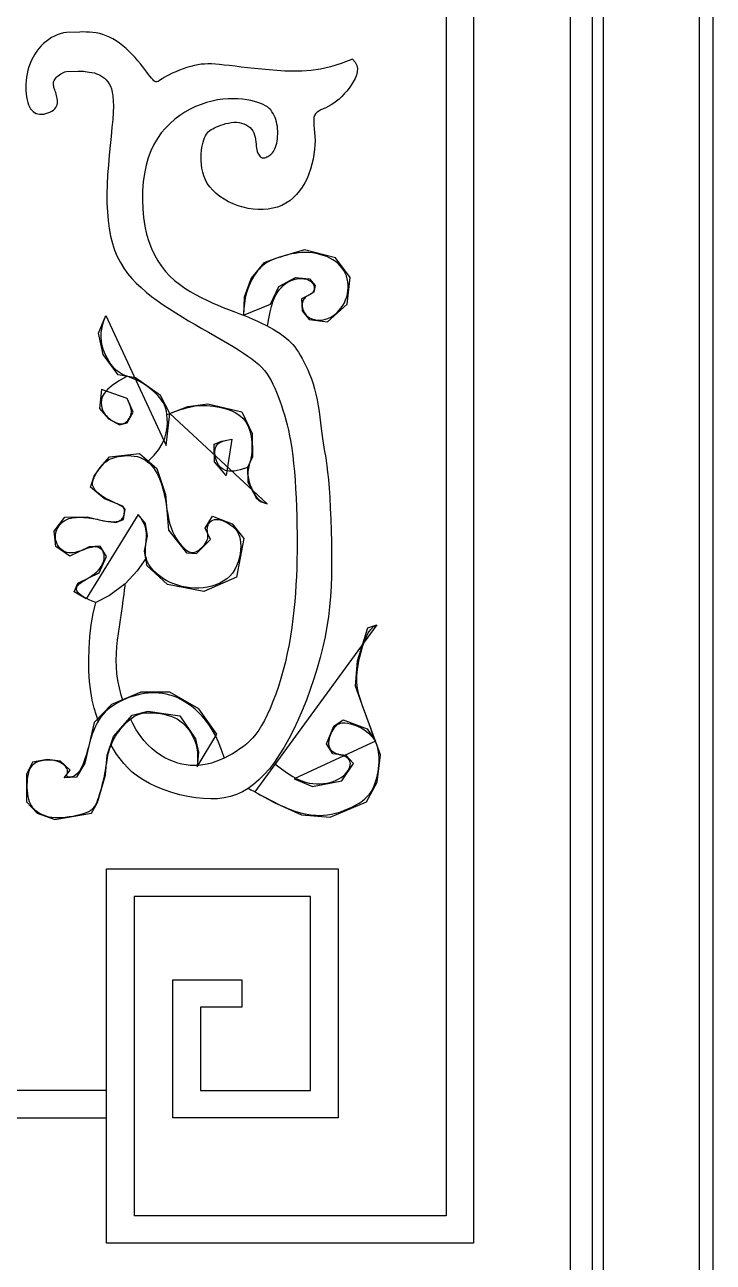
# Model space of a CAD drawing. Header units: metres. Extents: x -1232 to -821, y -4 to 849.
# Drawn here: x -1028.2 to -835.8, y 181.1 to 527.1 of the extents above; entities that cross this region are included whole.
import ezdxf

# ---------------------------------------------------------------- set-up
doc = ezdxf.new("R2010")
doc.units = ezdxf.units.M
for name, color, linetype in [('3', 3, 'Continuous'), ('4', 4, 'Continuous'), ('7', 7, 'Continuous')]:
    doc.layers.add(name, color=color, linetype=linetype)

msp = doc.modelspace()

# ---------------------------------------------------------------- linework, layer by layer
at = {"layer": '3'}
msp.add_lwpolyline([(-1216.9, 824.99), (-1216.9, 0.04), (-839.6, 0.04), (-839.6, 837.09)], dxfattribs=at)
msp.add_lwpolyline([(-1186.87, 153.27), (-1186.87, 624.51), (-869.63, 624.51), (-869.63, 153.27)], close=True, dxfattribs=at)
at = {"layer": '4'}
msp.add_lwpolyline([(-1220.75, 826.36), (-1220.75, -3.81), (-835.75, -3.81), (-835.75, 835.96)], dxfattribs=at)
msp.add_lwpolyline([(-1189.95, 150.19), (-1189.95, 627.59), (-866.55, 627.59), (-866.55, 150.19)], close=True, dxfattribs=at)
at = {"layer": '7'}
msp.add_lwpolyline([(-1180.71, 159.43), (-1180.71, 618.35), (-875.79, 618.35), (-875.79, 159.43)], close=True, dxfattribs=at)
for points in [[(-1005.35, 591.4), (-902.74, 591.4), (-902.74, 186.38), (-1005.35, 186.38)], [(-997.65, 583.7), (-910.44, 583.7), (-910.44, 194.08), (-997.65, 194.08)], [(-936.57, 517.42), (-939.77, 516.21), (-942.77, 515.32), (-945.59, 514.7), (-948.26, 514.32), (-950.78, 514.12), (-953.19, 514.07), (-955.5, 514.14), (-957.73, 514.27), (-959.9, 514.44), (-962, 514.63), (-964.01, 514.84), (-965.93, 515.05), (-967.75, 515.26), (-969.46, 515.46), (-971.03, 515.65), (-972.47, 515.81), (-973.77, 515.95), (-974.94, 516.05), (-976.02, 516.11), (-977.02, 516.13), (-977.98, 516.1), (-978.92, 516.02), (-979.86, 515.88), (-980.83, 515.69), (-981.85, 515.42), (-982.9, 515.11), (-983.97, 514.75), (-985.02, 514.36), (-986.03, 513.95), (-986.99, 513.53), (-987.86, 513.11), (-988.63, 512.7), (-989.29, 512.32), (-989.83, 511.97), (-990.28, 511.67), (-990.66, 511.42), (-990.99, 511.25), (-991.28, 511.15), (-991.56, 511.14), (-991.84, 511.23), (-992.13, 511.43), (-992.45, 511.74), (-992.81, 512.14), (-993.19, 512.63), (-993.62, 513.2), (-994.1, 513.85), (-994.64, 514.56), (-995.23, 515.33), (-995.89, 516.15), (-996.61, 517.01), (-997.37, 517.88), (-998.18, 518.75), (-999.03, 519.61), (-999.91, 520.44), (-1000.81, 521.22), (-1001.72, 521.93), (-1002.65, 522.56), (-1003.58, 523.12), (-1004.51, 523.6), (-1005.45, 524), (-1006.39, 524.34), (-1007.32, 524.61), (-1008.26, 524.81), (-1010.16, 524.96), (-1011.08, 525.04), (-1011.99, 525.07), (-1012.89, 525.03), (-1016.57, 524.93), (-1017.44, 524.77), (-1018.3, 524.55), (-1019.14, 524.26), (-1019.96, 523.9), (-1020.75, 523.47), (-1021.53, 522.98), (-1022.27, 522.43), (-1022.98, 521.82), (-1023.65, 521.15), (-1024.29, 520.43), (-1024.88, 519.67), (-1025.42, 518.86), (-1025.91, 518.01), (-1026.35, 517.13), (-1026.73, 516.22), (-1027.07, 515.28), (-1027.35, 514.33), (-1027.58, 513.37), (-1027.76, 512.4), (-1027.88, 511.44), (-1027.95, 510.48), (-1027.97, 509.54), (-1027.94, 508.63), (-1027.87, 507.74), (-1027.75, 506.9), (-1027.59, 506.11), (-1027.4, 505.38), (-1027.17, 504.71), (-1026.91, 504.12), (-1026.61, 503.61), (-1026.28, 503.17), (-1025.92, 502.8), (-1025.52, 502.51), (-1025.08, 502.29), (-1024.6, 502.14), (-1024.08, 502.07), (-1023.52, 502.06), (-1022.94, 502.12), (-1022.35, 502.24), (-1021.76, 502.41), (-1021.2, 502.63), (-1020.69, 502.9), (-1020.23, 503.21), (-1019.84, 503.54), (-1019.54, 503.91), (-1019.33, 504.3), (-1019.18, 504.71), (-1019.1, 505.13), (-1019.08, 505.56), (-1019.1, 506), (-1019.16, 506.44), (-1019.24, 506.87), (-1019.35, 507.29), (-1019.47, 507.71), (-1019.6, 508.11), (-1019.73, 508.5), (-1019.86, 508.87), (-1019.98, 509.23), (-1020.08, 509.57), (-1020.15, 509.89), (-1020.21, 510.2), (-1020.23, 510.48), (-1020.22, 510.75), (-1020.17, 511.02), (-1020.1, 511.27), (-1019.99, 511.52), (-1019.84, 511.78), (-1019.66, 512.04), (-1019.43, 512.3), (-1019.17, 512.57), (-1018.88, 512.83), (-1018.56, 513.09), (-1018.2, 513.33), (-1017.83, 513.54), (-1017.43, 513.73), (-1017, 513.89), (-1016.56, 514.01), (-1013.32, 514.09), (-1012.84, 514.13), (-1012.35, 514.13), (-1011.85, 514.1), (-1011.33, 514.03), (-1010.8, 513.92), (-1010.25, 513.78), (-1008.71, 513.61), (-1008.14, 513.39), (-1007.58, 513.14), (-1007.02, 512.84), (-1006.49, 512.5), (-1005.97, 512.1), (-1005.49, 511.65), (-1005.04, 511.14), (-1004.64, 510.57), (-1004.29, 509.91), (-1004, 509.13), (-1003.77, 508.21), (-1003.6, 507.12), (-1003.5, 505.84), (-1003.47, 504.34), (-1003.53, 502.58), (-1003.66, 500.56), (-1003.86, 498.31), (-1004.1, 495.87), (-1004.36, 493.28), (-1004.62, 490.6), (-1004.86, 487.86), (-1005.07, 485.11), (-1005.21, 482.4), (-1005.28, 479.76), (-1005.26, 477.21), (-1005.15, 474.74), (-1004.95, 472.38), (-1004.65, 470.12), (-1004.24, 467.97), (-1003.73, 465.94), (-1003.11, 464.03), (-1002.37, 462.25), (-1001.52, 460.59), (-1000.56, 459.03), (-999.5, 457.56), (-998.34, 456.17), (-997.08, 454.85), (-995.73, 453.58), (-994.29, 452.34), (-992.78, 451.14), (-991.18, 449.96), (-989.52, 448.8), (-987.81, 447.65), (-986.05, 446.53), (-984.25, 445.42), (-982.43, 444.33), (-980.58, 443.24), (-978.73, 442.17), (-976.88, 441.11), (-975.06, 440.07), (-973.3, 439.05), (-971.59, 438.06), (-969.98, 437.1), (-968.47, 436.17), (-967.08, 435.29), (-965.83, 434.44), (-964.71, 433.63), (-963.7, 432.83), (-962.8, 432.04), (-961.99, 431.23), (-961.26, 430.4), (-960.59, 429.54), (-959.97, 428.61), (-959.39, 427.63), (-958.84, 426.59), (-958.32, 425.49), (-957.83, 424.34), (-957.36, 423.14), (-956.91, 421.91), (-956.48, 420.64), (-956.06, 419.34), (-955.65, 418.01), (-955.26, 416.65), (-954.88, 415.22), (-954.52, 413.72), (-954.18, 412.12), (-953.87, 410.41), (-953.57, 408.57), (-953.31, 406.58), (-953.07, 404.44), (-952.86, 402.15), (-952.68, 399.76), (-952.52, 397.28), (-952.39, 394.76), (-952.28, 392.2), (-952.2, 389.65), (-952.14, 387.13), (-952.1, 384.67), (-952.09, 382.25), (-952.1, 379.87), (-952.14, 377.51), (-952.2, 375.17), (-952.29, 372.84), (-952.42, 370.51), (-952.57, 368.16), (-952.77, 365.79), (-952.99, 363.4), (-953.26, 360.99), (-953.58, 358.58), (-953.95, 356.17), (-954.36, 353.76), (-954.84, 351.37), (-955.38, 348.99), (-955.98, 346.63), (-956.63, 344.32), (-957.33, 342.07), (-958.07, 339.91), (-958.84, 337.85), (-959.63, 335.92), (-960.43, 334.14), (-961.23, 332.53), (-962.02, 331.1), (-962.82, 329.84), (-963.63, 328.73), (-964.45, 327.74), (-965.3, 326.86), (-966.18, 326.05), (-967.1, 325.31), (-968.07, 324.6), (-969.1, 323.91), (-970.18, 323.25), (-971.3, 322.62), (-972.46, 322.04), (-973.64, 321.51), (-974.83, 321.04), (-976.03, 320.65), (-977.23, 320.34), (-978.42, 320.11), (-979.6, 319.98), (-980.78, 319.94), (-981.96, 319.99), (-983.13, 320.13), (-984.31, 320.35), (-985.49, 320.66), (-986.68, 321.06), (-987.87, 321.55), (-989.08, 322.14), (-990.27, 322.83), (-991.46, 323.65), (-992.64, 324.6), (-993.79, 325.7), (-994.91, 326.95), (-996, 328.38), (-997.05, 329.98), (-998.05, 331.73), (-998.67, 332.98)], [(-936.57, 517.42), (-935.84, 516.58), (-935.4, 515.7), (-935.22, 514.8), (-935.27, 513.88), (-935.5, 512.95), (-935.88, 512.02), (-936.38, 511.1), (-936.95, 510.2), (-937.57, 509.33), (-938.23, 508.5), (-938.92, 507.72), (-939.63, 506.98), (-940.36, 506.3), (-941.11, 505.68), (-941.86, 505.12), (-942.61, 504.64), (-943.37, 504.23), (-944.1, 503.88), (-944.79, 503.57), (-945.44, 503.26), (-946.02, 502.95), (-946.53, 502.61), (-946.93, 502.21), (-947.22, 501.74), (-947.39, 501.17), (-947.46, 500.51), (-947.45, 499.76), (-947.39, 498.92), (-947.29, 498), (-947.2, 496.98), (-947.12, 495.89), (-947.08, 494.72), (-947.11, 493.47), (-947.21, 492.17), (-947.38, 490.83), (-947.63, 489.46), (-947.94, 488.08), (-948.33, 486.71), (-948.79, 485.37), (-949.33, 484.08), (-949.95, 482.85), (-950.64, 481.68), (-951.41, 480.6), (-952.25, 479.59), (-953.17, 478.68), (-954.16, 477.87), (-955.23, 477.17), (-956.37, 476.58), (-957.59, 476.11), (-958.86, 475.75), (-960.19, 475.52), (-961.56, 475.4), (-962.96, 475.39), (-964.37, 475.5), (-965.79, 475.71), (-967.2, 476.03), (-968.6, 476.45), (-969.96, 476.97), (-971.27, 477.58), (-972.52, 478.27), (-973.68, 479.04), (-974.75, 479.88), (-975.7, 480.78), (-976.52, 481.73), (-977.2, 482.73), (-977.75, 483.76), (-978.17, 484.82), (-978.49, 485.89), (-978.71, 486.95), (-978.85, 488.01), (-978.92, 489.04), (-978.93, 490.03), (-978.9, 490.98), (-978.82, 491.88), (-978.71, 492.72), (-978.56, 493.51), (-978.39, 494.23), (-978.18, 494.89), (-977.96, 495.49), (-977.71, 496.01), (-977.44, 496.47), (-977.15, 496.86), (-976.84, 497.2), (-976.49, 497.5), (-976.1, 497.77), (-975.67, 498.01), (-975.19, 498.25), (-974.66, 498.49), (-974.07, 498.73), (-973.43, 498.97), (-972.75, 499.21), (-972.04, 499.42), (-971.3, 499.59), (-970.55, 499.72), (-969.8, 499.8), (-969.06, 499.81), (-968.34, 499.74), (-967.63, 499.6), (-966.97, 499.38), (-966.34, 499.1), (-965.77, 498.76), (-965.26, 498.35), (-964.82, 497.89), (-964.46, 497.38), (-964.18, 496.82), (-963.97, 496.22), (-963.82, 495.6), (-963.72, 494.96), (-963.64, 494.33), (-963.59, 493.71), (-963.53, 493.12), (-963.45, 492.57), (-963.36, 492.07), (-963.23, 491.61), (-963.09, 491.21), (-962.92, 490.86), (-962.73, 490.57), (-962.53, 490.32), (-962.31, 490.13), (-962.08, 489.99), (-961.85, 489.9), (-961.6, 489.86), (-961.35, 489.86), (-961.1, 489.91), (-960.83, 489.99), (-960.57, 490.1), (-960.3, 490.24), (-960.03, 490.4), (-959.76, 490.58), (-959.49, 490.79), (-959.23, 491.03), (-958.98, 491.3), (-958.74, 491.62), (-958.51, 491.97), (-958.3, 492.38), (-958.11, 492.85), (-957.94, 493.37), (-957.8, 493.94), (-957.69, 494.55), (-957.6, 495.2), (-957.54, 495.87), (-957.52, 496.56), (-957.52, 497.25), (-957.55, 497.94), (-957.62, 498.62), (-957.73, 499.29), (-957.86, 499.93), (-958.04, 500.56), (-958.25, 501.16), (-958.5, 501.73), (-958.79, 502.27), (-959.12, 502.77), (-959.49, 503.24), (-959.91, 503.68), (-960.39, 504.08), (-960.94, 504.44), (-961.56, 504.78), (-962.27, 505.09), (-963.08, 505.37), (-963.99, 505.63), (-965, 505.87), (-966.12, 506.07), (-967.34, 506.24), (-968.63, 506.35), (-969.98, 506.39), (-971.4, 506.36), (-972.86, 506.25), (-974.36, 506.05), (-975.88, 505.74), (-977.41, 505.33), (-978.95, 504.81), (-980.48, 504.19), (-981.99, 503.46), (-983.47, 502.63), (-984.91, 501.68), (-986.3, 500.64), (-987.63, 499.48), (-988.88, 498.2), (-990.06, 496.81), (-991.14, 495.29), (-992.11, 493.63), (-992.98, 491.83), (-993.72, 489.88), (-994.32, 487.77), (-994.79, 485.51), (-995.11, 483.12), (-995.29, 480.66), (-995.33, 478.15), (-995.24, 475.65), (-995.02, 473.18), (-994.66, 470.8), (-994.18, 468.55), (-993.57, 466.45), (-992.85, 464.51), (-992.01, 462.72), (-991.06, 461.06), (-990.02, 459.53), (-988.88, 458.12), (-987.65, 456.82), (-986.34, 455.61), (-984.96, 454.5), (-983.51, 453.47), (-982.01, 452.51), (-980.48, 451.63), (-978.93, 450.81), (-977.36, 450.05), (-975.81, 449.34), (-974.26, 448.68), (-972.75, 448.06), (-971.27, 447.47), (-969.83, 446.91), (-968.42, 446.37), (-967.06, 445.84), (-965.73, 445.31), (-964.45, 444.78), (-963.21, 444.24), (-962.02, 443.68), (-960.88, 443.11), (-959.79, 442.53), (-958.76, 441.93), (-957.78, 441.33), (-956.87, 440.72), (-956.03, 440.11), (-955.26, 439.5), (-954.55, 438.9), (-953.91, 438.28), (-953.31, 437.64), (-952.76, 436.98), (-952.23, 436.27), (-951.72, 435.51), (-951.22, 434.68), (-950.71, 433.78), (-950.19, 432.8), (-949.66, 431.73), (-949.13, 430.59), (-948.62, 429.36), (-948.12, 428.06), (-947.65, 426.69), (-947.22, 425.25), (-946.83, 423.74), (-946.5, 422.17), (-946.21, 420.56), (-945.96, 418.94), (-945.74, 417.32), (-945.55, 415.74), (-945.37, 414.2), (-945.19, 412.75), (-945.01, 411.39), (-944.82, 410.15), (-944.62, 408.97), (-944.41, 407.8), (-944.2, 406.57), (-943.99, 405.22), (-943.77, 403.71), (-943.57, 401.95), (-943.36, 399.9), (-943.17, 397.52), (-942.98, 394.85), (-942.82, 391.94), (-942.68, 388.86), (-942.56, 385.67), (-942.48, 382.43), (-942.44, 379.19), (-942.44, 376.03), (-942.49, 372.98), (-942.6, 370.04), (-942.77, 367.17), (-943.02, 364.36), (-943.35, 361.57), (-943.76, 358.79), (-944.28, 355.97), (-944.9, 353.11), (-945.64, 350.18), (-946.47, 347.2), (-947.41, 344.2), (-948.42, 341.21), (-949.51, 338.26), (-950.67, 335.38), (-951.87, 332.59), (-953.12, 329.94), (-954.4, 327.43), (-955.72, 325.09), (-957.07, 322.91), (-958.45, 320.9), (-959.86, 319.06), (-961.3, 317.4), (-962.77, 315.92), (-964.28, 314.63), (-965.82, 313.52), (-967.4, 312.6), (-969.03, 311.86), (-970.72, 311.3), (-972.48, 310.91), (-974.33, 310.68), (-976.26, 310.61), (-978.3, 310.69), (-980.43, 310.93), (-982.64, 311.3), (-984.88, 311.8), (-987.11, 312.43), (-989.29, 313.16), (-991.38, 313.99), (-993.35, 314.91), (-995.15, 315.91), (-996.76, 316.98), (-998.18, 318.12), (-999.45, 319.31), (-1000.58, 320.55), (-1001.61, 321.84), (-1002.56, 323.17), (-1003.45, 324.54), (-1004.13, 325.64)], [(-960.33, 442.82), (-960.33, 442.82), (-960.01, 444.95), (-959.65, 446.77), (-959.27, 448.31), (-958.87, 449.61), (-958.44, 450.7), (-957.99, 451.62), (-957.51, 452.39), (-957.01, 453.06), (-956.5, 453.64), (-955.97, 454.15), (-955.42, 454.6), (-954.87, 454.98), (-954.32, 455.3), (-953.76, 455.57), (-953.21, 455.78), (-952.67, 455.93), (-952.15, 456.05), (-951.63, 456.11), (-951.14, 456.14), (-950.67, 456.13), (-950.22, 456.08), (-949.8, 456), (-949.41, 455.9), (-949.05, 455.77), (-948.72, 455.61), (-948.44, 455.44), (-948.18, 455.25), (-947.96, 455.04), (-947.77, 454.83), (-947.62, 454.61), (-947.49, 454.38), (-947.4, 454.15), (-947.34, 453.92), (-947.3, 453.7), (-947.29, 453.48), (-947.3, 453.27), (-947.34, 453.07), (-947.39, 452.88), (-947.45, 452.7), (-947.53, 452.54), (-947.62, 452.39), (-947.72, 452.26), (-947.84, 452.14), (-947.97, 452.03), (-948.11, 451.92), (-948.28, 451.82), (-948.46, 451.71), (-948.66, 451.59), (-948.88, 451.46), (-949.12, 451.32), (-949.36, 451.17), (-949.61, 450.99), (-949.84, 450.8), (-950.06, 450.58), (-950.25, 450.34), (-950.41, 450.06), (-950.53, 449.76), (-950.62, 449.43), (-950.66, 449.08), (-950.67, 448.71), (-950.65, 448.34), (-950.59, 447.96), (-950.5, 447.59), (-950.38, 447.22), (-950.24, 446.87), (-950.06, 446.53), (-949.84, 446.21), (-949.6, 445.91), (-949.31, 445.63), (-948.98, 445.37), (-948.6, 445.14), (-948.18, 444.93), (-947.72, 444.76), (-947.21, 444.62), (-946.66, 444.52), (-946.08, 444.47), (-945.47, 444.48), (-944.84, 444.56), (-944.19, 444.71), (-943.53, 444.93), (-942.87, 445.24), (-942.21, 445.64), (-941.57, 446.1), (-940.94, 446.64), (-940.36, 447.23), (-939.81, 447.89), (-939.32, 448.6), (-938.89, 449.35), (-938.53, 450.14), (-938.24, 450.96), (-938.03, 451.81), (-937.89, 452.67), (-937.83, 453.53), (-937.84, 454.39), (-937.93, 455.24), (-938.09, 456.07), (-938.33, 456.87), (-938.65, 457.63), (-939.04, 458.36), (-939.51, 459.06), (-940.05, 459.71), (-940.66, 460.32), (-941.35, 460.88), (-942.11, 461.38), (-942.94, 461.84), (-943.83, 462.24), (-944.77, 462.58), (-945.75, 462.87), (-946.75, 463.1), (-947.76, 463.26), (-948.78, 463.36), (-949.78, 463.4), (-950.77, 463.38), (-951.73, 463.29), (-952.67, 463.16), (-953.57, 463), (-954.43, 462.8), (-955.26, 462.58), (-956.04, 462.36), (-956.78, 462.13), (-957.47, 461.91), (-958.11, 461.7), (-958.71, 461.47), (-959.28, 461.24), (-959.82, 460.99), (-960.33, 460.72), (-960.82, 460.41), (-961.3, 460.07), (-961.77, 459.69), (-962.23, 459.26), (-962.69, 458.78), (-963.13, 458.25), (-963.57, 457.67), (-963.99, 457.05), (-964.41, 456.36), (-964.83, 455.62), (-965.23, 454.82), (-965.61, 453.94), (-965.97, 452.96), (-966.3, 451.86), (-966.58, 450.62), (-966.81, 449.22), (-966.97, 447.63), (-967.06, 445.84), (-959.5, 448.95), (-957.22, 453.85), (-952.54, 456.44), (-948.67, 456.01), (-947.08, 454.14), (-947.43, 452.35), (-948.42, 451.69), (-950.84, 450.4), (-950.69, 447.07), (-948.71, 444.63), (-943.59, 444.01), (-938.12, 448.93), (-937.27, 456.38), (-941.35, 461.95), (-950.01, 464.1), (-957.31, 462.04), (-961.4, 460.54), (-964.91, 456.24), (-966.92, 450.91), (-967.06, 445.84)], [(-993.76, 405.07), (-993.76, 405.07), (-992.07, 406.7), (-990.75, 408.33), (-989.78, 409.94), (-989.1, 411.5), (-988.67, 413.01), (-988.43, 414.43), (-988.36, 415.76), (-988.39, 416.98), (-988.49, 418.07), (-988.65, 419.05), (-988.89, 419.93), (-989.18, 420.73), (-989.54, 421.46), (-989.97, 422.14), (-990.46, 422.79), (-991.03, 423.41), (-991.65, 424.04), (-992.34, 424.65), (-993.06, 425.24), (-993.82, 425.81), (-994.59, 426.35), (-995.37, 426.84), (-996.15, 427.29), (-996.9, 427.68), (-997.63, 428.01), (-998.33, 428.29), (-999, 428.55), (-999.65, 428.79), (-1000.27, 429.04), (-1000.88, 429.31), (-1001.46, 429.63), (-1002.03, 430), (-1002.59, 430.45), (-1003.14, 430.97), (-1003.66, 431.56), (-1004.17, 432.22), (-1004.65, 432.94), (-1005.1, 433.72), (-1005.53, 434.56), (-1005.93, 435.45), (-1006.29, 436.4), (-1006.58, 437.4), (-1006.79, 438.5), (-1006.89, 439.68), (-1006.84, 440.99), (-1006.61, 442.42), (-1006.19, 444), (-1005.54, 445.74), (-988.69, 409.43), (-987.71, 418.37), (-990.3, 423.44), (-997.24, 428.36), (-1002.17, 429.18), (-1006.28, 434.92), (-1007.6, 440.87), (-1005.54, 445.74)], [(-999.65, 428.79), (-999.65, 428.79), (-1002.02, 427.46), (-1003.82, 426.22), (-1005.13, 425.07), (-1006.02, 424.01), (-1006.56, 423.04), (-1006.82, 422.16), (-1006.88, 421.35), (-1006.82, 420.64), (-1006.69, 419.99), (-1006.51, 419.42), (-1006.29, 418.92), (-1006.03, 418.47), (-1005.74, 418.07), (-1005.43, 417.71), (-1005.1, 417.39), (-1004.75, 417.09), (-1004.4, 416.82), (-1004.04, 416.56), (-1003.68, 416.33), (-1003.32, 416.13), (-1002.97, 415.95), (-1002.62, 415.79), (-1002.27, 415.67), (-1001.94, 415.59), (-1001.62, 415.53), (-1001.31, 415.51), (-1001.01, 415.53), (-1000.73, 415.58), (-1000.46, 415.67), (-1000.19, 415.8), (-999.94, 415.96), (-999.69, 416.17), (-999.46, 416.41), (-999.23, 416.68), (-999.03, 416.99), (-998.84, 417.32), (-998.68, 417.66), (-998.56, 418.02), (-998.47, 418.38), (-998.43, 418.75), (-998.42, 419.12), (-998.47, 419.49), (-998.56, 419.89), (-998.69, 420.32), (-998.86, 420.79), (-999.08, 421.31), (-999.34, 421.9), (-999.64, 422.57), (-1006.8, 425.11), (-1007.39, 419.79), (-1004.83, 416.89), (-1001.8, 415.22), (-999.61, 415.75), (-997.93, 418.78), (-998.79, 420.68), (-999.64, 422.57)], [(-988.49, 418.07), (-988.49, 418.07), (-988.12, 418.21), (-987.61, 418.41), (-986.99, 418.64), (-986.27, 418.91), (-985.49, 419.18), (-984.67, 419.46), (-983.83, 419.72), (-982.99, 419.97), (-982.18, 420.18), (-981.39, 420.35), (-980.61, 420.49), (-979.82, 420.59), (-979.02, 420.64), (-978.19, 420.66), (-977.32, 420.63), (-976.4, 420.56), (-975.43, 420.44), (-974.42, 420.27), (-973.38, 420.06), (-972.35, 419.79), (-971.34, 419.47), (-970.37, 419.1), (-969.46, 418.67), (-968.64, 418.18), (-967.91, 417.64), (-967.29, 417.04), (-966.75, 416.4), (-966.29, 415.72), (-965.91, 415), (-965.6, 414.26), (-965.34, 413.5), (-965.13, 412.72), (-964.97, 411.94), (-964.85, 411.15), (-964.77, 410.37), (-964.73, 409.61), (-964.72, 408.87), (-964.73, 408.16), (-964.78, 407.49), (-964.85, 406.87), (-964.94, 406.3), (-965.05, 405.77), (-965.17, 405.28), (-965.29, 404.82), (-965.42, 404.38), (-965.53, 403.95), (-965.64, 403.52), (-965.72, 403.08), (-965.79, 402.63), (-965.83, 402.17), (-965.84, 401.69), (-965.83, 401.2), (-965.78, 400.7), (-965.71, 400.19), (-965.61, 399.67), (-965.47, 399.15), (-965.3, 398.62), (-965.1, 398.09), (-964.88, 397.56), (-964.64, 397.05), (-964.39, 396.56), (-964.13, 396.1), (-963.87, 395.67), (-963.61, 395.28), (-963.35, 394.93), (-963.09, 394.62), (-962.8, 394.34), (-962.48, 394.09), (-962.1, 393.84), (-961.65, 393.6), (-961.12, 393.36), (-960.49, 393.11), (-987.71, 418.37), (-982.67, 420.34), (-977.06, 421.05), (-967.53, 418.81), (-964.66, 412.8), (-964.61, 406.29), (-965.98, 403.25), (-965.83, 399.21), (-963.52, 394.78), (-962.32, 393.81), (-960.49, 393.11)], [(-965.98, 403.25), (-965.98, 403.25), (-968.02, 402.6), (-969.7, 402.28), (-971.06, 402.26), (-972.13, 402.48), (-972.96, 402.88), (-973.59, 403.42), (-974.07, 404.05), (-974.42, 404.72), (-974.7, 405.39), (-974.9, 406.03), (-975.04, 406.65), (-975.11, 407.25), (-975.11, 407.8), (-975.05, 408.32), (-974.93, 408.79), (-974.76, 409.21), (-974.53, 409.57), (-974.24, 409.88), (-973.86, 410.15), (-973.39, 410.39), (-972.82, 410.6), (-972.12, 410.8), (-971.29, 410.98), (-970.31, 411.17), (-971.96, 401.01), (-975.22, 404.86), (-975.33, 409.82), (-973.13, 410.66), (-970.31, 411.17)], [(-1008.37, 365.51), (-1008.37, 365.51), (-1009.35, 365.9), (-1010.23, 366.28), (-1011.01, 366.66), (-1011.69, 367.03), (-1012.28, 367.4), (-1012.76, 367.76), (-1013.15, 368.11), (-1013.45, 368.45), (-1013.65, 368.79), (-1013.76, 369.12), (-1013.78, 369.44), (-1013.71, 369.76), (-1013.56, 370.08), (-1013.32, 370.4), (-1013, 370.73), (-1012.6, 371.05), (-1012.12, 371.39), (-1011.58, 371.73), (-1011.01, 372.09), (-1010.4, 372.46), (-1009.79, 372.84), (-1009.19, 373.25), (-1008.61, 373.68), (-1008.08, 374.13), (-1007.61, 374.6), (-1007.2, 375.1), (-1006.85, 375.61), (-1006.56, 376.13), (-1006.33, 376.64), (-1006.16, 377.15), (-1006.05, 377.65), (-1006.01, 378.13), (-1006.02, 378.58), (-1006.08, 379), (-1006.19, 379.39), (-1006.35, 379.74), (-1006.55, 380.06), (-1006.79, 380.34), (-1007.06, 380.57), (-1007.35, 380.76), (-1007.66, 380.91), (-1008, 381), (-1008.36, 381.06), (-1008.75, 381.06), (-1009.17, 381.03), (-1009.62, 380.95), (-1010.1, 380.84), (-1010.61, 380.69), (-1011.16, 380.5), (-1011.73, 380.29), (-1012.33, 380.07), (-1012.94, 379.86), (-1013.55, 379.67), (-1014.17, 379.51), (-1014.77, 379.41), (-1015.37, 379.38), (-1015.94, 379.42), (-1016.48, 379.54), (-1016.99, 379.73), (-1017.47, 379.97), (-1017.91, 380.27), (-1018.31, 380.62), (-1018.66, 381.01), (-1018.96, 381.43), (-1019.2, 381.88), (-1019.39, 382.36), (-1019.53, 382.85), (-1019.62, 383.35), (-1019.65, 383.87), (-1019.62, 384.39), (-1019.55, 384.91), (-1019.42, 385.43), (-1019.23, 385.94), (-1019, 386.44), (-1018.71, 386.92), (-1018.37, 387.37), (-1017.98, 387.79), (-1017.53, 388.16), (-1017.04, 388.5), (-1016.49, 388.77), (-1015.89, 388.99), (-1015.26, 389.16), (-1014.59, 389.27), (-1013.9, 389.34), (-1013.19, 389.37), (-1012.48, 389.37), (-1011.78, 389.34), (-1011.09, 389.28), (-1010.43, 389.21), (-1009.79, 389.12), (-1009.17, 389.02), (-1008.58, 388.91), (-1008.01, 388.8), (-1007.46, 388.68), (-1006.93, 388.58), (-1006.42, 388.47), (-1005.93, 388.38), (-1005.46, 388.3), (-1005, 388.23), (-1004.57, 388.18), (-1004.15, 388.14), (-1003.76, 388.12), (-1003.38, 388.12), (-1003.02, 388.13), (-1002.68, 388.17), (-1002.36, 388.22), (-1002.06, 388.3), (-1001.78, 388.4), (-1001.53, 388.53), (-1001.3, 388.69), (-1001.09, 388.87), (-1000.91, 389.08), (-1000.76, 389.32), (-1000.64, 389.58), (-1000.54, 389.86), (-1000.46, 390.15), (-1000.41, 390.43), (-1000.38, 390.72), (-1000.36, 390.98), (-1000.36, 391.23), (-1000.38, 391.45), (-1000.42, 391.64), (-1000.5, 391.82), (-1000.6, 391.99), (-1000.76, 392.16), (-1000.96, 392.32), (-1001.22, 392.49), (-1001.55, 392.67), (-1001.94, 392.87), (-1002.4, 393.08), (-1002.9, 393.32), (-1003.44, 393.57), (-1004.01, 393.83), (-1004.59, 394.12), (-1005.18, 394.43), (-1005.75, 394.75), (-1006.31, 395.09), (-1006.84, 395.45), (-1007.34, 395.82), (-1007.79, 396.2), (-1008.2, 396.59), (-1008.54, 396.98), (-1008.83, 397.38), (-1009.05, 397.77), (-1009.19, 398.17), (-1009.26, 398.56), (-1009.27, 398.94), (-1009.23, 399.32), (-1009.15, 399.69), (-1009.03, 400.05), (-1008.88, 400.41), (-1008.72, 400.76), (-1008.55, 401.09), (-1008.36, 401.42), (-1008.17, 401.75), (-1007.96, 402.07), (-1007.75, 402.39), (-1007.52, 402.71), (-1007.27, 403.04), (-1007.01, 403.37), (-1006.74, 403.72), (-1006.44, 404.06), (-1006.11, 404.41), (-1005.73, 404.74), (-1005.3, 405.07), (-1004.81, 405.38), (-1004.25, 405.67), (-1003.6, 405.92), (-1002.87, 406.15), (-1002.07, 406.34), (-1001.21, 406.48), (-1000.32, 406.57), (-999.41, 406.61), (-998.5, 406.59), (-997.61, 406.49), (-996.76, 406.32), (-995.96, 406.08), (-995.22, 405.75), (-994.53, 405.36), (-993.88, 404.9), (-993.29, 404.37), (-992.73, 403.79), (-992.22, 403.15), (-991.74, 402.45), (-991.31, 401.72), (-990.9, 400.93), (-990.53, 400.1), (-990.19, 399.22), (-989.89, 398.3), (-989.61, 397.34), (-989.36, 396.33), (-989.14, 395.27), (-988.94, 394.18), (-988.75, 393.06), (-988.57, 391.92), (-988.38, 390.77), (-988.18, 389.63), (-987.94, 388.51), (-987.66, 387.42), (-987.32, 386.37), (-986.92, 385.37), (-986.47, 384.44), (-985.98, 383.58), (-985.47, 382.78), (-984.93, 382.06), (-984.4, 381.43), (-983.87, 380.88), (-983.37, 380.42), (-982.9, 380.07), (-982.45, 379.8), (-982.03, 379.63), (-981.63, 379.53), (-981.23, 379.52), (-980.83, 379.59), (-980.44, 379.73), (-980.03, 379.93), (-979.6, 380.19), (-979.18, 380.51), (-978.76, 380.87), (-978.36, 381.27), (-977.99, 381.69), (-977.67, 382.13), (-977.41, 382.58), (-977.21, 383.02), (-977.1, 383.45), (-977.05, 383.88), (-977.05, 384.29), (-977.08, 384.71), (-977.13, 385.11), (-977.17, 385.52), (-977.2, 385.92), (-977.19, 386.32), (-977.12, 386.73), (-977.01, 387.13), (-976.84, 387.5), (-976.61, 387.85), (-976.34, 388.16), (-976, 388.41), (-975.62, 388.6), (-975.18, 388.72), (-974.68, 388.76), (-974.15, 388.72), (-973.58, 388.61), (-972.98, 388.43), (-972.38, 388.19), (-971.78, 387.91), (-971.2, 387.57), (-970.64, 387.2), (-970.11, 386.79), (-969.62, 386.34), (-969.18, 385.84), (-968.79, 385.29), (-968.46, 384.66), (-968.2, 383.96), (-968, 383.17), (-967.88, 382.28), (-967.85, 381.3), (-967.9, 380.25), (-968.03, 379.14), (-968.26, 378.01), (-968.59, 376.87), (-969.02, 375.77), (-969.55, 374.72), (-970.19, 373.75), (-970.94, 372.88), (-971.79, 372.12), (-972.73, 371.46), (-973.74, 370.9), (-974.82, 370.44), (-975.95, 370.07), (-977.12, 369.81), (-978.32, 369.63), (-979.53, 369.55), (-980.75, 369.56), (-981.96, 369.65), (-983.16, 369.81), (-984.33, 370.05), (-985.46, 370.35), (-986.54, 370.72), (-987.57, 371.14), (-988.52, 371.61), (-989.41, 372.12), (-990.22, 372.67), (-990.96, 373.24), (-991.63, 373.82), (-992.22, 374.42), (-992.74, 375.01), (-993.18, 375.6), (-993.55, 376.17), (-993.84, 376.72), (-994.07, 377.27), (-994.25, 377.8), (-994.37, 378.32), (-994.45, 378.85), (-994.5, 379.37), (-994.51, 379.89), (-994.49, 380.41), (-994.46, 380.94), (-994.42, 381.48), (-994.37, 382.02), (-994.32, 382.57), (-994.28, 383.14), (-994.24, 383.71), (-994.23, 384.29), (-994.24, 384.89), (-994.29, 385.51), (-994.4, 386.16), (-994.6, 386.85), (-994.89, 387.58), (-995.29, 388.37), (-995.83, 389.22), (-996.53, 390.14), (-1011.12, 366.55), (-1014.45, 368.55), (-1013.43, 370.98), (-1007.42, 373.84), (-1005.37, 378.41), (-1007.12, 381.27), (-1010.23, 381.08), (-1015.61, 378.51), (-1019.54, 381.15), (-1019.98, 385.5), (-1017.03, 389.41), (-1010.83, 389.48), (-1006.22, 388.36), (-1002.82, 387.92), (-1000.62, 388.76), (-1000.2, 391.53), (-1000.78, 392.48), (-1005.97, 394.55), (-1009.87, 397.81), (-1008.82, 400.86), (-1007.17, 403.28), (-1004.57, 406.27), (-996.16, 407.18), (-991.36, 402.96), (-988.86, 395.73), (-988.02, 385.78), (-983, 379.38), (-980.21, 379.26), (-976.33, 383.14), (-977.76, 386.3), (-975.76, 389.63), (-970.26, 387.55), (-967.01, 383.39), (-969, 372.62), (-978.15, 368.64), (-988.31, 370.6), (-994, 375.79), (-994.77, 379.85), (-993.97, 384.15), (-994.46, 387.58), (-996.53, 390.14)], [(-994.38, 377.82), (-996.85, 374.35), (-1000.14, 370.76), (-1004.57, 367.53), (-1008.37, 365.51)], [(-1000.8, 338.23), (-1001.25, 339.64), (-1001.79, 341.69), (-1002.2, 343.7), (-1002.47, 345.66), (-1002.62, 347.57), (-1002.66, 349.43), (-1002.6, 351.28), (-1002.47, 353.12), (-1002.28, 354.96), (-1002.04, 356.83), (-1001.77, 358.73), (-1001.5, 360.67), (-1001.22, 362.59), (-1000.95, 364.46), (-1000.7, 366.19), (-1000.48, 367.75), (-1000.31, 369.07), (-1000.19, 370.09), (-1000.14, 370.76)], [(-1007.68, 332.46), (-1008.23, 333.94), (-1008.85, 335.96), (-1009.38, 338.19), (-1009.8, 340.67), (-1010.11, 343.41), (-1010.3, 346.37), (-1010.36, 349.49), (-1010.28, 352.71), (-1010.04, 355.99), (-1009.65, 359.25), (-1009.1, 362.44), (-1008.37, 365.51)], [(-965.74, 313.58), (-965.74, 313.58), (-965.02, 313.19), (-964.23, 312.76), (-963.38, 312.29), (-962.48, 311.8), (-961.53, 311.3), (-960.56, 310.79), (-959.57, 310.28), (-958.58, 309.78), (-957.59, 309.29), (-956.62, 308.82), (-955.65, 308.38), (-954.68, 307.97), (-953.71, 307.59), (-952.74, 307.24), (-951.77, 306.92), (-950.79, 306.65), (-949.81, 306.42), (-948.82, 306.24), (-947.81, 306.11), (-946.79, 306.03), (-945.75, 306.01), (-944.69, 306.06), (-943.6, 306.18), (-942.48, 306.37), (-941.33, 306.63), (-940.17, 306.96), (-939.01, 307.36), (-937.88, 307.8), (-936.78, 308.3), (-935.74, 308.84), (-934.78, 309.41), (-933.91, 310), (-933.14, 310.62), (-932.47, 311.26), (-931.9, 311.92), (-931.41, 312.6), (-930.99, 313.31), (-930.63, 314.06), (-930.32, 314.83), (-930.06, 315.63), (-929.83, 316.47), (-929.63, 317.34), (-929.47, 318.21), (-929.34, 319.08), (-929.25, 319.94), (-929.19, 320.77), (-929.16, 321.57), (-929.17, 322.31), (-929.22, 323), (-929.3, 323.65), (-929.42, 324.27), (-929.57, 324.89), (-929.76, 325.51), (-929.98, 326.17), (-930.23, 326.87), (-930.51, 327.64), (-930.82, 328.48), (-931.16, 329.4), (-931.51, 330.36), (-931.88, 331.36), (-932.26, 332.38), (-932.63, 333.4), (-933, 334.41), (-933.36, 335.4), (-933.7, 336.34), (-934.01, 337.24), (-934.31, 338.12), (-934.58, 338.97), (-934.81, 339.81), (-935.02, 340.63), (-935.18, 341.46), (-935.3, 342.29), (-935.38, 343.14), (-935.42, 344.01), (-935.4, 344.91), (-935.34, 345.86), (-935.23, 346.88), (-935.06, 347.96), (-934.84, 349.12), (-934.57, 350.37), (-934.23, 351.72), (-933.84, 353.12), (-933.37, 354.5), (-932.83, 355.82), (-932.21, 357.01), (-931.51, 358.02), (-930.71, 358.8), (-929.82, 359.27), (-963.95, 312.6), (-958.48, 309.59), (-950.86, 306.19), (-942.82, 305.56), (-932.72, 309.8), (-929.71, 315.26), (-928.78, 322.97), (-930.19, 326.75), (-933.54, 335.87), (-935.77, 342.16), (-935.18, 349.26), (-932.33, 358.45), (-929.82, 359.27)], [(-972.39, 321.9), (-972.39, 321.9), (-973.21, 324.32), (-974.07, 326.45), (-974.94, 328.33), (-975.85, 329.97), (-976.77, 331.41), (-977.72, 332.68), (-978.68, 333.8), (-979.65, 334.8), (-980.64, 335.7), (-981.63, 336.52), (-982.63, 337.25), (-983.64, 337.89), (-984.65, 338.45), (-985.67, 338.93), (-986.69, 339.34), (-987.7, 339.67), (-988.72, 339.92), (-989.73, 340.11), (-990.74, 340.23), (-991.76, 340.28), (-992.77, 340.27), (-993.78, 340.2), (-994.8, 340.07), (-995.81, 339.89), (-996.83, 339.65), (-997.84, 339.36), (-998.84, 339.03), (-999.82, 338.65), (-1000.78, 338.24), (-1001.71, 337.78), (-1002.59, 337.3), (-1003.43, 336.78), (-1004.22, 336.24), (-1004.97, 335.66), (-1005.66, 335.04), (-1006.3, 334.36), (-1006.91, 333.62), (-1007.47, 332.81), (-1007.99, 331.92), (-1008.48, 330.94), (-1008.93, 329.87), (-1009.35, 328.73), (-1009.74, 327.54), (-1010.11, 326.33), (-1010.46, 325.13), (-1010.79, 323.97), (-1011.11, 322.87), (-1011.42, 321.86), (-1011.73, 320.96), (-1012.04, 320.17), (-1012.35, 319.49), (-1012.66, 318.89), (-1012.97, 318.38), (-1013.3, 317.96), (-1013.63, 317.6), (-1013.99, 317.32), (-1014.35, 317.09), (-1014.72, 316.92), (-1015.09, 316.8), (-1015.43, 316.73), (-1015.74, 316.71), (-1016.02, 316.73), (-1016.23, 316.79), (-1016.38, 316.9), (-1016.46, 317.03), (-1016.47, 317.2), (-1016.44, 317.4), (-1016.39, 317.63), (-1016.33, 317.87), (-1016.29, 318.13), (-1016.27, 318.41), (-1016.31, 318.7), (-1016.41, 319), (-1016.57, 319.3), (-1016.78, 319.59), (-1017.04, 319.88), (-1017.35, 320.16), (-1017.69, 320.41), (-1018.06, 320.65), (-1018.45, 320.85), (-1018.85, 321.03), (-1019.28, 321.17), (-1019.71, 321.28), (-1020.16, 321.37), (-1020.62, 321.43), (-1021.08, 321.46), (-1021.56, 321.47), (-1022.04, 321.46), (-1022.53, 321.43), (-1023.02, 321.38), (-1023.5, 321.31), (-1023.97, 321.2), (-1024.43, 321.07), (-1024.86, 320.91), (-1025.27, 320.71), (-1025.65, 320.47), (-1025.99, 320.19), (-1026.29, 319.87), (-1026.57, 319.5), (-1026.8, 319.08), (-1027.01, 318.61), (-1027.18, 318.08), (-1027.33, 317.48), (-1027.45, 316.82), (-1027.54, 316.1), (-1027.6, 315.32), (-1027.64, 314.51), (-1027.63, 313.68), (-1027.59, 312.86), (-1027.52, 312.05), (-1027.4, 311.28), (-1027.23, 310.56), (-1027.03, 309.91), (-1026.77, 309.33), (-1026.48, 308.8), (-1026.14, 308.32), (-1025.77, 307.9), (-1025.36, 307.51), (-1024.91, 307.16), (-1024.44, 306.84), (-1023.93, 306.54), (-1023.38, 306.27), (-1022.79, 306.03), (-1022.16, 305.82), (-1021.46, 305.65), (-1020.7, 305.53), (-1019.87, 305.45), (-1018.96, 305.43), (-1017.97, 305.46), (-1016.93, 305.53), (-1015.85, 305.66), (-1014.77, 305.82), (-1013.72, 306.03), (-1012.72, 306.26), (-1011.8, 306.53), (-1010.99, 306.81), (-1010.31, 307.12), (-1009.74, 307.46), (-1009.27, 307.83), (-1008.89, 308.24), (-1008.56, 308.7), (-1008.29, 309.21), (-1008.04, 309.77), (-1007.8, 310.41), (-1007.55, 311.11), (-1007.31, 311.87), (-1007.06, 312.68), (-1006.82, 313.52), (-1006.59, 314.38), (-1006.37, 315.24), (-1006.17, 316.11), (-1005.99, 316.95), (-1005.83, 317.76), (-1005.69, 318.54), (-1005.57, 319.29), (-1005.45, 320.02), (-1005.34, 320.74), (-1005.23, 321.43), (-1005.11, 322.12), (-1004.98, 322.79), (-1004.82, 323.46), (-1004.65, 324.13), (-1004.44, 324.8), (-1004.2, 325.46), (-1003.93, 326.13), (-1003.62, 326.81), (-1003.26, 327.49), (-1002.85, 328.18), (-1002.39, 328.89), (-1001.88, 329.59), (-1001.34, 330.29), (-1000.76, 330.96), (-1000.17, 331.6), (-999.57, 332.2), (-998.96, 332.74), (-998.35, 333.22), (-997.76, 333.63), (-997.17, 333.96), (-996.57, 334.22), (-995.95, 334.42), (-995.3, 334.57), (-994.61, 334.66), (-993.87, 334.71), (-993.07, 334.72), (-992.21, 334.68), (-991.29, 334.61), (-990.33, 334.48), (-989.36, 334.31), (-988.39, 334.08), (-987.43, 333.78), (-986.51, 333.41), (-985.64, 332.97), (-984.84, 332.46), (-984.11, 331.87), (-983.45, 331.23), (-982.85, 330.54), (-982.31, 329.82), (-981.83, 329.08), (-981.4, 328.32), (-981.02, 327.57), (-980.7, 326.82), (-980.43, 326.06), (-980.22, 325.25), (-980.06, 324.37), (-979.96, 323.39), (-979.93, 322.29), (-979.96, 321.03), (-980.06, 319.59), (-974.54, 328.76), (-979.53, 335.78), (-987.72, 340.44), (-995.79, 340.46), (-1003.99, 337.06), (-1008.85, 331.99), (-1011.47, 320.63), (-1013.8, 316.69), (-1017.22, 316.52), (-1015.59, 318.62), (-1018.28, 321.21), (-1021.98, 321.67), (-1026.05, 320.9), (-1027.73, 317.56), (-1027.73, 309.81), (-1024.76, 306.59), (-1019.86, 304.84), (-1009.55, 306.6), (-1007.88, 309.63), (-1005.71, 317.3), (-1005.18, 322.85), (-1003.42, 328.05), (-998.22, 334.04), (-993.83, 335.11), (-984.89, 333.82), (-980.49, 327.45), (-979.71, 323.7), (-980.06, 319.59)], [(-958.36, 320.43), (-958.36, 320.43), (-956.46, 318.99), (-954.78, 317.81), (-953.31, 316.88), (-951.99, 316.17), (-950.81, 315.64), (-949.72, 315.27), (-948.69, 315.03), (-947.7, 314.89), (-946.7, 314.83), (-945.71, 314.84), (-944.73, 314.91), (-943.78, 315.05), (-942.87, 315.25), (-942, 315.52), (-941.18, 315.83), (-940.43, 316.2), (-939.76, 316.63), (-939.16, 317.09), (-938.63, 317.58), (-938.19, 318.08), (-937.83, 318.6), (-937.54, 319.1), (-937.34, 319.59), (-937.23, 320.05), (-937.19, 320.48), (-937.23, 320.86), (-937.34, 321.21), (-937.52, 321.52), (-937.74, 321.8), (-938.02, 322.04), (-938.33, 322.25), (-938.68, 322.44), (-939.06, 322.59), (-939.45, 322.73), (-939.85, 322.86), (-940.26, 322.98), (-940.66, 323.1), (-941.06, 323.24), (-941.44, 323.4), (-941.79, 323.59), (-942.12, 323.82), (-942.41, 324.08), (-942.66, 324.38), (-942.87, 324.72), (-943.04, 325.08), (-943.15, 325.49), (-943.22, 325.92), (-943.23, 326.39), (-943.18, 326.89), (-943.08, 327.41), (-942.93, 327.94), (-942.75, 328.47), (-942.53, 328.99), (-942.28, 329.5), (-942.01, 329.97), (-941.72, 330.41), (-941.43, 330.8), (-941.12, 331.14), (-940.76, 331.41), (-940.36, 331.63), (-939.9, 331.78), (-939.36, 331.86), (-938.73, 331.86), (-938, 331.78), (-937.15, 331.62), (-936.22, 331.36), (-935.22, 330.97), (-934.18, 330.46), (-933.13, 329.8), (-932.1, 328.97), (-931.11, 327.96), (-930.19, 326.75), (-952.95, 316.19), (-947.75, 314.12), (-939.63, 315.66), (-936.33, 320.48), (-938.41, 322.74), (-942.12, 323.19), (-943.86, 326.05), (-941.81, 330.93), (-939.26, 332.69), (-932.53, 330.25), (-930.19, 326.75)], [(-1005.35, 186.38), (-1005.35, 291.05), (-940.64, 291.05), (-940.64, 221.41), (-986.84, 221.41), (-986.84, 257.77), (-986.84, 260.08), (-979.14, 260.08), (-967.59, 260.08), (-967.59, 252.38), (-979.14, 252.38), (-979.14, 229.11), (-948.34, 229.11), (-948.34, 283.35), (-997.65, 283.35), (-997.65, 194.08)], [(-1051.15, 229.16), (-1005.35, 229.16)], [(-1051.15, 221.46), (-1005.35, 221.46)]]:
    msp.add_lwpolyline(points, dxfattribs=at)

doc.saveas('drawing.dxf')
